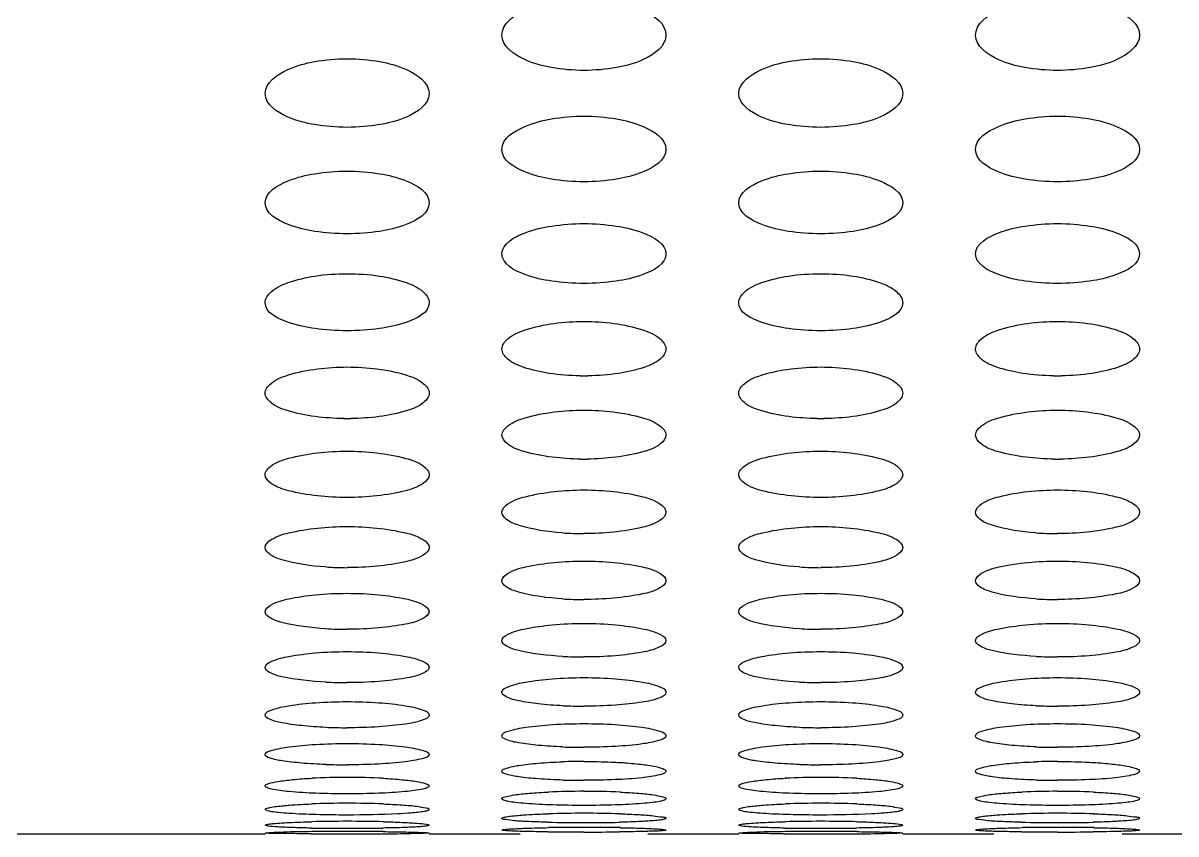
# Model space of a CAD drawing. Header units: millimetres. Extents: x 0 to 1189, y 0 to 841.
# Drawn here: x 526.94 to 548.02, y 247.11 to 261.94 of the extents above; entities that cross this region are included whole.
import ezdxf

# ---------------------------------------------------------------- set-up
doc = ezdxf.new("R2010")
doc.units = ezdxf.units.MM
doc.header["$LTSCALE"] = 65.395
doc.layers.get('0').update_dxf_attribs({"linetype": 'CONTINUOUS'})

msp = doc.modelspace()

# ---------------------------------------------------------------- linework, layer by layer
at = {"color": 7, "linetype": 'Continuous'}
for p, q in [((517.982, 247.109), (531.365, 247.109)), ((534.362, 247.109), (535.693, 247.109)), ((535.693, 247.109), (536.027, 247.112)), ((538.36, 247.112), (538.693, 247.109)), ((538.693, 247.109), (540.025, 247.109)), ((543.022, 247.109), (544.354, 247.109)), ((544.354, 247.109), (544.687, 247.112)), ((547.038, 247.112), (547.353, 247.109)), ((547.354, 247.109), (548.685, 247.109))]:
    msp.add_line(p, q, dxfattribs=at)
for centre, radius, start, end in [((537.193, 260.03), 4.542, 269.0972, 270.9041), ((545.854, 260.03), 4.542, 269.0972, 270.9041), ((532.863, 259.492), 4.786, 269.2266, 270.7746), ((541.524, 259.492), 4.786, 269.2266, 270.7746), ((537.193, 259.019), 5.055, 269.3417, 270.6592), ((545.854, 259.019), 5.055, 269.3417, 270.6592), ((537.19, 258.257), 5.655, 266.0614, 270.0316), ((545.85, 258.257), 5.655, 266.0614, 270.0316), ((532.86, 258), 6.021, 266.3071, 270.0299), ((541.52, 258), 6.021, 266.3071, 270.0299), ((537.19, 257.828), 6.432, 266.5491, 270.0282), ((545.85, 257.828), 6.432, 266.5491, 270.0282), ((532.86, 257.751), 6.898, 266.7877, 270.0265), ((541.52, 257.751), 6.898, 266.7877, 270.0265), ((537.19, 257.779), 7.433, 267.0233, 270.0248), ((545.85, 257.779), 7.433, 267.0233, 270.0248), ((532.86, 257.929), 8.052, 267.2559, 270.0231), ((541.52, 257.929), 8.052, 267.2559, 270.0231), ((537.19, 258.224), 8.778, 267.4861, 270.0214), ((545.85, 258.224), 8.778, 267.4861, 270.0214), ((532.86, 258.693), 9.641, 267.7138, 270.0196), ((541.52, 258.693), 9.641, 267.7138, 270.0196), ((537.19, 259.38), 10.686, 267.9395, 270.0178), ((545.85, 259.38), 10.686, 267.9395, 270.0178), ((532.86, 260.35), 11.976, 268.1632, 270.0161), ((537.19, 236.694), 11.741, 89.9853, 91.9008), ((541.52, 260.35), 11.976, 268.1632, 270.0161), ((545.851, 236.694), 11.741, 89.9853, 91.9008), ((532.847, 235.675), 12.469, 89.9261, 92.904), ((532.88, 235.731), 12.412, 87.0339, 90.0795), ((541.507, 235.675), 12.469, 89.9261, 92.904), ((541.541, 235.731), 12.412, 87.0339, 90.0795), ((537.19, 261.701), 13.611, 268.3853, 270.0143), ((545.85, 261.701), 13.611, 268.3853, 270.0143), ((537.177, 233.497), 14.392, 89.9366, 92.5178), ((537.21, 233.561), 14.327, 87.4282, 90.0682), ((545.838, 233.497), 14.392, 89.9366, 92.5178), ((545.871, 233.561), 14.327, 87.4282, 90.0682), ((532.848, 230.661), 17.009, 89.9473, 92.1322), ((532.88, 230.736), 16.934, 87.8221, 90.0567), ((541.508, 230.661), 17.009, 89.9473, 92.1322), ((541.54, 230.736), 16.934, 87.8221, 90.0567), ((532.849, 220.651), 26.689, 89.9691, 91.3625), ((532.879, 220.762), 26.578, 88.6085, 90.0333), ((537.169, 274.232), 26.916, 268.6437, 270.0508), ((537.178, 226.706), 20.781, 89.9581, 91.7471), ((537.21, 226.796), 20.691, 88.2154, 90.0451), ((537.216, 274.392), 27.076, 269.9527, 271.3264), ((541.509, 220.651), 26.689, 89.9691, 91.3625), ((541.539, 220.762), 26.578, 88.6085, 90.0333), ((545.83, 274.232), 26.916, 268.6437, 270.0508), ((545.838, 226.706), 20.781, 89.9581, 91.7471), ((545.87, 226.796), 20.691, 88.2154, 90.0451), ((545.876, 274.392), 27.076, 269.9527, 271.3264), ((532.549, 211.169), 35.984, 90.533, 91.3562), ((532.838, 285.004), 37.792, 269.0365, 270.0388), ((532.813, 443.122), 196.01, 269.82145, 270.01474), ((532.854, 185.429), 61.726, 89.99134, 90.59403), ((532.887, 285.243), 38.031, 269.9638, 270.942), ((532.873, 185.616), 61.539, 89.39375, 90.00937), ((532.911, 445.404), 198.292, 269.98624, 270.17387), ((533.4, 307.841), 60.728, 270.10634, 270.59399), ((537.164, 310.522), 63.377, 269.42903, 270.0268), ((537.18, 209.958), 37.272, 89.9802, 90.9781), ((537.207, 210.1), 37.13, 89.0012, 90.0214), ((537.221, 310.977), 63.833, 269.97502, 270.55785), ((541.209, 211.169), 35.984, 90.533, 91.3562), ((541.498, 285.004), 37.792, 269.0365, 270.0388), ((541.473, 443.122), 196.01, 269.82145, 270.01474), ((541.514, 185.429), 61.726, 89.99134, 90.59403), ((541.547, 285.243), 38.031, 269.9638, 270.942), ((541.533, 185.616), 61.539, 89.39375, 90.00937), ((541.571, 445.404), 198.292, 269.98624, 270.17387), ((542.06, 307.841), 60.728, 270.10634, 270.59399), ((545.824, 310.522), 63.377, 269.42903, 270.0268), ((545.841, 209.958), 37.272, 89.9802, 90.9781), ((545.867, 210.1), 37.13, 89.0012, 90.0214), ((545.881, 310.977), 63.833, 269.97502, 270.55785)]:
    msp.add_arc(centre, radius, start, end, dxfattribs=at)
for points, knots in [([(535.693, 261.719), (535.693, 261.925), (536.086, 262.206), (536.616, 262.345), (536.994, 262.382), (537.193, 262.382)], [0, 0, 0, 0, 0.357426, 0.652938, 1, 1, 1, 1]), ([(537.193, 262.382), (537.393, 262.382), (537.771, 262.345), (538.301, 262.206), (538.693, 261.925), (538.693, 261.719)], [0, 0, 0, 0, 0.347064, 0.642564, 1, 1, 1, 1]), ([(544.354, 261.719), (544.354, 261.925), (544.746, 262.206), (545.276, 262.345), (545.654, 262.382), (545.854, 262.382)], [0, 0, 0, 0, 0.357426, 0.652938, 1, 1, 1, 1]), ([(545.854, 262.382), (546.053, 262.382), (546.431, 262.345), (546.961, 262.206), (547.353, 261.925), (547.353, 261.719)], [0, 0, 0, 0, 0.347064, 0.642564, 1, 1, 1, 1]), ([(537.193, 261.073), (536.994, 261.073), (536.617, 261.108), (536.088, 261.239), (535.693, 261.515), (535.693, 261.719)], [0, 0, 0, 0, 0.348026, 0.644108, 1, 1, 1, 1]), ([(538.693, 261.719), (538.693, 261.515), (538.299, 261.239), (537.769, 261.108), (537.393, 261.073), (537.193, 261.073)], [0, 0, 0, 0, 0.355882, 0.651976, 1, 1, 1, 1]), ([(545.854, 261.073), (545.654, 261.073), (545.278, 261.108), (544.748, 261.239), (544.354, 261.515), (544.354, 261.719)], [0, 0, 0, 0, 0.348026, 0.644108, 1, 1, 1, 1]), ([(547.353, 261.719), (547.354, 261.515), (546.959, 261.239), (546.43, 261.108), (546.053, 261.073), (545.854, 261.073)], [0, 0, 0, 0, 0.355882, 0.651976, 1, 1, 1, 1]), ([(531.363, 260.651), (531.363, 260.853), (531.763, 261.119), (532.287, 261.251), (532.664, 261.286), (532.863, 261.286)], [0, 0, 0, 0, 0.353656, 0.65084, 1, 1, 1, 1]), ([(532.863, 261.286), (533.062, 261.286), (533.439, 261.251), (533.963, 261.119), (534.363, 260.853), (534.363, 260.651)], [0, 0, 0, 0, 0.349162, 0.646335, 1, 1, 1, 1]), ([(540.024, 260.651), (540.024, 260.853), (540.424, 261.119), (540.948, 261.251), (541.324, 261.286), (541.523, 261.286)], [0, 0, 0, 0, 0.353656, 0.65084, 1, 1, 1, 1]), ([(541.523, 261.286), (541.723, 261.286), (542.099, 261.251), (542.623, 261.119), (543.023, 260.853), (543.023, 260.651)], [0, 0, 0, 0, 0.349162, 0.646335, 1, 1, 1, 1]), ([(532.863, 260.032), (532.664, 260.032), (532.288, 260.066), (531.766, 260.189), (531.363, 260.451), (531.363, 260.651)], [0, 0, 0, 0, 0.350108, 0.647863, 1, 1, 1, 1]), ([(534.363, 260.651), (534.363, 260.451), (533.96, 260.189), (533.438, 260.066), (533.062, 260.032), (532.863, 260.032)], [0, 0, 0, 0, 0.352127, 0.649894, 1, 1, 1, 1]), ([(541.523, 260.032), (541.325, 260.032), (540.949, 260.066), (540.426, 260.189), (540.023, 260.451), (540.024, 260.651)], [0, 0, 0, 0, 0.350108, 0.647863, 1, 1, 1, 1]), ([(543.023, 260.651), (543.023, 260.451), (542.621, 260.189), (542.098, 260.066), (541.722, 260.032), (541.523, 260.032)], [0, 0, 0, 0, 0.352127, 0.649894, 1, 1, 1, 1]), ([(535.693, 259.629), (535.693, 259.826), (536.101, 260.078), (536.619, 260.203), (536.995, 260.237), (537.193, 260.237)], [0, 0, 0, 0, 0.349939, 0.648777, 1, 1, 1, 1]), ([(537.193, 260.237), (537.392, 260.237), (537.768, 260.203), (538.285, 260.078), (538.693, 259.826), (538.693, 259.629)], [0, 0, 0, 0, 0.351225, 0.650051, 1, 1, 1, 1]), ([(544.354, 259.629), (544.354, 259.826), (544.762, 260.078), (545.279, 260.203), (545.655, 260.237), (545.854, 260.237)], [0, 0, 0, 0, 0.349939, 0.648777, 1, 1, 1, 1]), ([(545.854, 260.237), (546.052, 260.237), (546.428, 260.203), (546.945, 260.078), (547.353, 259.826), (547.353, 259.629)], [0, 0, 0, 0, 0.351225, 0.650051, 1, 1, 1, 1]), ([(537.193, 259.036), (536.995, 259.036), (536.62, 259.069), (536.104, 259.185), (535.693, 259.432), (535.693, 259.629)], [0, 0, 0, 0, 0.352153, 0.651561, 1, 1, 1, 1]), ([(538.693, 259.629), (538.693, 259.432), (538.283, 259.185), (537.767, 259.069), (537.391, 259.036), (537.193, 259.036)], [0, 0, 0, 0, 0.348429, 0.647849, 1, 1, 1, 1]), ([(545.854, 259.036), (545.655, 259.036), (545.28, 259.069), (544.764, 259.185), (544.354, 259.432), (544.354, 259.629)], [0, 0, 0, 0, 0.352153, 0.651561, 1, 1, 1, 1]), ([(547.353, 259.629), (547.353, 259.432), (546.943, 259.185), (546.427, 259.069), (546.052, 259.036), (545.854, 259.036)], [0, 0, 0, 0, 0.348429, 0.647849, 1, 1, 1, 1]), ([(531.363, 258.651), (531.363, 258.845), (531.779, 259.082), (532.29, 259.2), (532.665, 259.232), (532.863, 259.232)], [0, 0, 0, 0, 0.346283, 0.646753, 1, 1, 1, 1]), ([(532.863, 259.232), (533.061, 259.232), (533.437, 259.2), (533.947, 259.082), (534.363, 258.845), (534.363, 258.651)], [0, 0, 0, 0, 0.353249, 0.653707, 1, 1, 1, 1]), ([(540.024, 258.651), (540.024, 258.845), (540.439, 259.082), (540.95, 259.2), (541.326, 259.232), (541.523, 259.232)], [0, 0, 0, 0, 0.346283, 0.646753, 1, 1, 1, 1]), ([(541.523, 259.232), (541.721, 259.232), (542.097, 259.2), (542.608, 259.082), (543.023, 258.845), (543.023, 258.651)], [0, 0, 0, 0, 0.353249, 0.653707, 1, 1, 1, 1]), ([(532.863, 258.085), (532.666, 258.085), (532.29, 258.115), (531.782, 258.226), (531.363, 258.458), (531.363, 258.651)], [0, 0, 0, 0, 0.354159, 0.655197, 1, 1, 1, 1]), ([(534.363, 258.651), (534.363, 258.458), (533.945, 258.226), (533.436, 258.115), (533.061, 258.085), (532.863, 258.085)], [0, 0, 0, 0, 0.344793, 0.645843, 1, 1, 1, 1]), ([(541.523, 258.085), (541.326, 258.085), (540.951, 258.115), (540.442, 258.226), (540.024, 258.458), (540.024, 258.651)], [0, 0, 0, 0, 0.354159, 0.655197, 1, 1, 1, 1]), ([(543.023, 258.651), (543.023, 258.458), (542.605, 258.226), (542.096, 258.115), (541.721, 258.085), (541.523, 258.085)], [0, 0, 0, 0, 0.344793, 0.645843, 1, 1, 1, 1]), ([(535.693, 257.716), (535.693, 257.907), (536.117, 258.129), (536.621, 258.241), (536.996, 258.272), (537.193, 258.272)], [0, 0, 0, 0, 0.342692, 0.644768, 1, 1, 1, 1]), ([(537.193, 258.272), (537.391, 258.272), (537.766, 258.241), (538.27, 258.129), (538.693, 257.907), (538.693, 257.716)], [0, 0, 0, 0, 0.355234, 0.657298, 1, 1, 1, 1]), ([(544.354, 257.716), (544.354, 257.907), (544.777, 258.129), (545.281, 258.241), (545.656, 258.272), (545.854, 258.272)], [0, 0, 0, 0, 0.342692, 0.644768, 1, 1, 1, 1]), ([(545.854, 258.272), (546.051, 258.272), (546.426, 258.241), (546.93, 258.129), (547.353, 257.907), (547.353, 257.716)], [0, 0, 0, 0, 0.355234, 0.657298, 1, 1, 1, 1]), ([(537.193, 257.177), (536.996, 257.177), (536.621, 257.206), (536.119, 257.31), (535.693, 257.528), (535.693, 257.716)], [0, 0, 0, 0, 0.356124, 0.658764, 1, 1, 1, 1]), ([(538.693, 257.716), (538.693, 257.528), (538.267, 257.31), (537.765, 257.206), (537.39, 257.177), (537.193, 257.177)], [0, 0, 0, 0, 0.341226, 0.643878, 1, 1, 1, 1]), ([(545.854, 257.177), (545.657, 257.177), (545.282, 257.206), (544.779, 257.31), (544.354, 257.528), (544.354, 257.716)], [0, 0, 0, 0, 0.356124, 0.658764, 1, 1, 1, 1]), ([(547.353, 257.716), (547.353, 257.528), (546.928, 257.31), (546.426, 257.206), (546.051, 257.177), (545.854, 257.177)], [0, 0, 0, 0, 0.341226, 0.643878, 1, 1, 1, 1]), ([(531.363, 256.825), (531.363, 256.9), (531.495, 257.077), (531.828, 257.219), (532.302, 257.332), (532.666, 257.355), (532.863, 257.355)], [0, 0, 0, 0, 0.133706, 0.347864, 0.647525, 1, 1, 1, 1]), ([(532.863, 257.355), (533.06, 257.355), (533.425, 257.332), (533.899, 257.219), (534.231, 257.077), (534.363, 256.9), (534.363, 256.825)], [0, 0, 0, 0, 0.352477, 0.652127, 0.866287, 1, 1, 1, 1]), ([(540.024, 256.825), (540.024, 256.9), (540.156, 257.077), (540.488, 257.219), (540.962, 257.332), (541.327, 257.355), (541.523, 257.355)], [0, 0, 0, 0, 0.133706, 0.347864, 0.647525, 1, 1, 1, 1]), ([(541.523, 257.355), (541.72, 257.355), (542.085, 257.332), (542.559, 257.219), (542.891, 257.077), (543.023, 256.9), (543.023, 256.825)], [0, 0, 0, 0, 0.352477, 0.652127, 0.866287, 1, 1, 1, 1]), ([(532.863, 256.311), (532.667, 256.311), (532.292, 256.338), (531.797, 256.438), (531.363, 256.64), (531.363, 256.825)], [0, 0, 0, 0, 0.358044, 0.662257, 1, 1, 1, 1]), ([(534.363, 256.825), (534.363, 256.64), (533.93, 256.438), (533.435, 256.338), (533.06, 256.311), (532.863, 256.311)], [0, 0, 0, 0, 0.337733, 0.641958, 1, 1, 1, 1]), ([(541.523, 256.311), (541.327, 256.311), (540.952, 256.338), (540.457, 256.438), (540.024, 256.64), (540.024, 256.825)], [0, 0, 0, 0, 0.358044, 0.662257, 1, 1, 1, 1]), ([(543.023, 256.825), (543.023, 256.64), (542.59, 256.438), (542.095, 256.338), (541.72, 256.311), (541.523, 256.311)], [0, 0, 0, 0, 0.337733, 0.641958, 1, 1, 1, 1]), ([(535.693, 255.977), (535.693, 256.049), (535.83, 256.22), (536.34, 256.424), (536.831, 256.481), (537.193, 256.481)], [0, 0, 0, 0, 0.130483, 0.345002, 1, 1, 1, 1]), ([(537.193, 256.481), (537.555, 256.481), (538.046, 256.424), (538.557, 256.22), (538.693, 256.049), (538.693, 255.977)], [0, 0, 0, 0, 0.654989, 0.869511, 1, 1, 1, 1]), ([(544.354, 255.977), (544.354, 256.049), (544.49, 256.22), (545.001, 256.424), (545.492, 256.481), (545.854, 256.481)], [0, 0, 0, 0, 0.130483, 0.345002, 1, 1, 1, 1]), ([(545.854, 256.481), (546.216, 256.481), (546.707, 256.424), (547.217, 256.22), (547.353, 256.049), (547.353, 255.977)], [0, 0, 0, 0, 0.654989, 0.869511, 1, 1, 1, 1]), ([(537.122, 255.488), (536.933, 255.491), (536.586, 255.515), (536.135, 255.618), (535.82, 255.744), (535.693, 255.908), (535.693, 255.977)], [0, 0, 0, 0, 0.357213, 0.657286, 0.869555, 1, 1, 1, 1]), ([(538.693, 255.977), (538.693, 255.908), (538.566, 255.744), (538.252, 255.618), (537.801, 255.515), (537.454, 255.491), (537.265, 255.488)], [0, 0, 0, 0, 0.13044, 0.342703, 0.642785, 1, 1, 1, 1]), ([(545.782, 255.488), (545.593, 255.491), (545.246, 255.515), (544.795, 255.618), (544.481, 255.744), (544.354, 255.908), (544.354, 255.977)], [0, 0, 0, 0, 0.357213, 0.657286, 0.869555, 1, 1, 1, 1]), ([(547.353, 255.977), (547.353, 255.908), (547.226, 255.744), (546.912, 255.618), (546.461, 255.515), (546.114, 255.491), (545.925, 255.488)], [0, 0, 0, 0, 0.13044, 0.342703, 0.642785, 1, 1, 1, 1]), ([(531.363, 255.17), (531.363, 255.24), (531.504, 255.404), (532.012, 255.595), (532.502, 255.649), (532.863, 255.649)], [0, 0, 0, 0, 0.126967, 0.341402, 1, 1, 1, 1]), ([(532.863, 255.649), (533.224, 255.649), (533.714, 255.595), (534.222, 255.404), (534.363, 255.24), (534.363, 255.17)], [0, 0, 0, 0, 0.658589, 0.873026, 1, 1, 1, 1]), ([(540.024, 255.17), (540.024, 255.24), (540.165, 255.404), (540.673, 255.595), (541.162, 255.649), (541.523, 255.649)], [0, 0, 0, 0, 0.126967, 0.341402, 1, 1, 1, 1]), ([(541.523, 255.649), (541.885, 255.649), (542.374, 255.595), (542.882, 255.404), (543.023, 255.24), (543.023, 255.17)], [0, 0, 0, 0, 0.658589, 0.873026, 1, 1, 1, 1]), ([(532.799, 254.706), (532.452, 254.711), (531.984, 254.763), (531.496, 254.945), (531.363, 255.103), (531.363, 255.17)], [0, 0, 0, 0, 0.660313, 0.87299, 1, 1, 1, 1]), ([(534.363, 255.17), (534.363, 255.103), (534.231, 254.945), (533.742, 254.763), (533.275, 254.711), (532.928, 254.706)], [0, 0, 0, 0, 0.127005, 0.339676, 1, 1, 1, 1]), ([(541.459, 254.706), (541.112, 254.711), (540.645, 254.763), (540.156, 254.945), (540.024, 255.103), (540.024, 255.17)], [0, 0, 0, 0, 0.660313, 0.87299, 1, 1, 1, 1]), ([(543.023, 255.17), (543.023, 255.103), (542.891, 254.945), (542.402, 254.763), (541.935, 254.711), (541.588, 254.706)], [0, 0, 0, 0, 0.127005, 0.339676, 1, 1, 1, 1]), ([(535.693, 254.404), (535.693, 254.471), (535.839, 254.628), (536.344, 254.806), (536.833, 254.859), (537.193, 254.859)], [0, 0, 0, 0, 0.123467, 0.337852, 1, 1, 1, 1]), ([(537.193, 254.859), (537.554, 254.859), (538.042, 254.806), (538.547, 254.628), (538.693, 254.471), (538.693, 254.404)], [0, 0, 0, 0, 0.662139, 0.876527, 1, 1, 1, 1]), ([(544.354, 254.404), (544.354, 254.471), (544.499, 254.628), (545.005, 254.806), (545.493, 254.859), (545.854, 254.859)], [0, 0, 0, 0, 0.123467, 0.337852, 1, 1, 1, 1]), ([(545.854, 254.859), (546.214, 254.859), (546.702, 254.806), (547.208, 254.628), (547.353, 254.471), (547.353, 254.404)], [0, 0, 0, 0, 0.662139, 0.876527, 1, 1, 1, 1]), ([(537.135, 253.965), (536.788, 253.969), (536.319, 254.019), (535.831, 254.188), (535.693, 254.34), (535.693, 254.404)], [0, 0, 0, 0, 0.66391, 0.876637, 1, 1, 1, 1]), ([(538.693, 254.404), (538.693, 254.34), (538.556, 254.188), (538.067, 254.019), (537.599, 253.969), (537.251, 253.965)], [0, 0, 0, 0, 0.123358, 0.336079, 1, 1, 1, 1]), ([(545.796, 253.965), (545.448, 253.969), (544.98, 254.019), (544.491, 254.188), (544.354, 254.34), (544.354, 254.404)], [0, 0, 0, 0, 0.66391, 0.876637, 1, 1, 1, 1]), ([(547.353, 254.404), (547.353, 254.34), (547.216, 254.188), (546.728, 254.019), (546.259, 253.969), (545.912, 253.965)], [0, 0, 0, 0, 0.123358, 0.336079, 1, 1, 1, 1]), ([(531.363, 253.679), (531.363, 253.744), (531.514, 253.894), (532.016, 254.059), (532.504, 254.109), (532.863, 254.109)], [0, 0, 0, 0, 0.120063, 0.334554, 1, 1, 1, 1]), ([(532.863, 254.109), (533.223, 254.109), (533.711, 254.059), (534.213, 253.893), (534.363, 253.744), (534.363, 253.679)], [0, 0, 0, 0, 0.666388, 0.880309, 1, 1, 1, 1]), ([(540.023, 253.679), (540.023, 253.744), (540.174, 253.894), (540.676, 254.059), (541.164, 254.109), (541.523, 254.109)], [0, 0, 0, 0, 0.120063, 0.334554, 1, 1, 1, 1]), ([(541.523, 254.109), (541.884, 254.109), (542.372, 254.059), (542.873, 253.893), (543.023, 253.744), (543.023, 253.679)], [0, 0, 0, 0, 0.666388, 0.880309, 1, 1, 1, 1]), ([(532.863, 253.263), (532.503, 253.263), (532.017, 253.311), (531.514, 253.467), (531.363, 253.615), (531.363, 253.679)], [0, 0, 0, 0, 0.667555, 0.881041, 1, 1, 1, 1]), ([(534.363, 253.679), (534.363, 253.615), (534.212, 253.466), (533.709, 253.311), (533.222, 253.263), (532.863, 253.263)], [0, 0, 0, 0, 0.119328, 0.333386, 1, 1, 1, 1]), ([(541.523, 253.263), (541.164, 253.263), (540.677, 253.311), (540.174, 253.467), (540.023, 253.615), (540.023, 253.679)], [0, 0, 0, 0, 0.667555, 0.881041, 1, 1, 1, 1]), ([(543.023, 253.679), (543.023, 253.615), (542.872, 253.466), (542.369, 253.311), (541.883, 253.263), (541.523, 253.263)], [0, 0, 0, 0, 0.119328, 0.333386, 1, 1, 1, 1]), ([(535.693, 252.994), (535.693, 253.056), (535.849, 253.199), (536.347, 253.352), (536.834, 253.4), (537.193, 253.4)], [0, 0, 0, 0, 0.116573, 0.331073, 1, 1, 1, 1]), ([(537.193, 253.4), (537.552, 253.4), (538.04, 253.352), (538.538, 253.199), (538.693, 253.056), (538.693, 252.994)], [0, 0, 0, 0, 0.668915, 0.883419, 1, 1, 1, 1]), ([(544.354, 252.994), (544.354, 253.056), (544.509, 253.199), (545.007, 253.352), (545.495, 253.4), (545.854, 253.4)], [0, 0, 0, 0, 0.116573, 0.331073, 1, 1, 1, 1]), ([(545.854, 253.4), (546.213, 253.4), (546.7, 253.352), (547.198, 253.199), (547.354, 253.056), (547.354, 252.994)], [0, 0, 0, 0, 0.668915, 0.883419, 1, 1, 1, 1]), ([(536.802, 252.615), (536.53, 252.634), (536.169, 252.686), (535.794, 252.828), (535.693, 252.945), (535.693, 252.994)], [0, 0, 0, 0, 0.671383, 0.878704, 1, 1, 1, 1]), ([(538.693, 252.994), (538.693, 252.932), (538.537, 252.791), (538.038, 252.647), (537.552, 252.602), (537.193, 252.602)], [0, 0, 0, 0, 0.11584, 0.329936, 1, 1, 1, 1]), ([(545.462, 252.615), (545.19, 252.634), (544.829, 252.686), (544.454, 252.828), (544.354, 252.945), (544.354, 252.994)], [0, 0, 0, 0, 0.671383, 0.878704, 1, 1, 1, 1]), ([(547.354, 252.994), (547.354, 252.932), (547.197, 252.791), (546.698, 252.647), (546.212, 252.602), (545.854, 252.602)], [0, 0, 0, 0, 0.11584, 0.329936, 1, 1, 1, 1]), ([(531.363, 252.348), (531.363, 252.409), (531.524, 252.544), (532.017, 252.684), (532.505, 252.731), (532.863, 252.731)], [0, 0, 0, 0, 0.113166, 0.327714, 1, 1, 1, 1]), ([(532.863, 252.731), (533.222, 252.731), (533.709, 252.684), (534.202, 252.544), (534.363, 252.409), (534.363, 252.348)], [0, 0, 0, 0, 0.672274, 0.886827, 1, 1, 1, 1]), ([(540.023, 252.348), (540.023, 252.409), (540.184, 252.544), (540.677, 252.684), (541.165, 252.731), (541.523, 252.731)], [0, 0, 0, 0, 0.113166, 0.327714, 1, 1, 1, 1]), ([(541.523, 252.731), (541.882, 252.731), (542.37, 252.684), (542.863, 252.544), (543.023, 252.409), (543.023, 252.348)], [0, 0, 0, 0, 0.672274, 0.886827, 1, 1, 1, 1]), ([(532.472, 251.992), (532.201, 252.01), (531.84, 252.059), (531.467, 252.19), (531.363, 252.301), (531.363, 252.348)], [0, 0, 0, 0, 0.675613, 0.882667, 1, 1, 1, 1]), ([(534.363, 252.348), (534.363, 252.289), (534.202, 252.155), (533.708, 252.024), (533.221, 251.98), (532.863, 251.98)], [0, 0, 0, 0, 0.112437, 0.326609, 1, 1, 1, 1]), ([(541.133, 251.992), (540.861, 252.01), (540.501, 252.059), (540.128, 252.19), (540.023, 252.301), (540.023, 252.348)], [0, 0, 0, 0, 0.675613, 0.882667, 1, 1, 1, 1]), ([(543.023, 252.348), (543.023, 252.289), (542.862, 252.155), (542.368, 252.024), (541.882, 251.98), (541.523, 251.98)], [0, 0, 0, 0, 0.112437, 0.326609, 1, 1, 1, 1]), ([(535.693, 251.742), (535.693, 251.8), (535.859, 251.927), (536.347, 252.057), (536.835, 252.101), (537.193, 252.101)], [0, 0, 0, 0, 0.109808, 0.324433, 1, 1, 1, 1]), ([(537.193, 252.101), (537.551, 252.101), (538.04, 252.057), (538.527, 251.927), (538.693, 251.8), (538.693, 251.742)], [0, 0, 0, 0, 0.675556, 0.890185, 1, 1, 1, 1]), ([(544.354, 251.742), (544.354, 251.8), (544.52, 251.927), (545.007, 252.057), (545.496, 252.101), (545.854, 252.101)], [0, 0, 0, 0, 0.109808, 0.324433, 1, 1, 1, 1]), ([(545.854, 252.101), (546.211, 252.101), (546.7, 252.057), (547.188, 251.927), (547.354, 251.8), (547.354, 251.742)], [0, 0, 0, 0, 0.675556, 0.890185, 1, 1, 1, 1]), ([(536.803, 251.408), (536.532, 251.425), (536.172, 251.472), (535.801, 251.592), (535.693, 251.697), (535.693, 251.742)], [0, 0, 0, 0, 0.679772, 0.886607, 1, 1, 1, 1]), ([(538.693, 251.742), (538.693, 251.684), (538.527, 251.559), (538.038, 251.438), (537.551, 251.397), (537.193, 251.397)], [0, 0, 0, 0, 0.109087, 0.323363, 1, 1, 1, 1]), ([(545.463, 251.408), (545.192, 251.425), (544.832, 251.472), (544.462, 251.592), (544.354, 251.697), (544.354, 251.742)], [0, 0, 0, 0, 0.679772, 0.886607, 1, 1, 1, 1]), ([(547.354, 251.742), (547.354, 251.684), (547.187, 251.559), (546.699, 251.438), (546.211, 251.397), (545.854, 251.397)], [0, 0, 0, 0, 0.109087, 0.323363, 1, 1, 1, 1]), ([(531.363, 251.174), (531.363, 251.23), (531.535, 251.349), (531.838, 251.424), (532.314, 251.497), (532.67, 251.51), (532.863, 251.51)], [0, 0, 0, 0, 0.10641, 0.320933, 0.632576, 1, 1, 1, 1]), ([(532.863, 251.51), (533.057, 251.51), (533.412, 251.497), (533.888, 251.424), (534.192, 251.349), (534.363, 251.23), (534.363, 251.174)], [0, 0, 0, 0, 0.367415, 0.679057, 0.893584, 1, 1, 1, 1]), ([(540.023, 251.174), (540.023, 251.23), (540.195, 251.349), (540.498, 251.424), (540.974, 251.497), (541.33, 251.51), (541.523, 251.51)], [0, 0, 0, 0, 0.10641, 0.320933, 0.632576, 1, 1, 1, 1]), ([(541.523, 251.51), (541.717, 251.51), (542.073, 251.497), (542.549, 251.424), (542.852, 251.349), (543.023, 251.23), (543.023, 251.174)], [0, 0, 0, 0, 0.367415, 0.679057, 0.893584, 1, 1, 1, 1]), ([(532.473, 250.863), (532.203, 250.878), (531.842, 250.923), (531.475, 251.032), (531.363, 251.131), (531.363, 251.174)], [0, 0, 0, 0, 0.683849, 0.890513, 1, 1, 1, 1]), ([(534.363, 251.174), (534.363, 251.119), (534.191, 251.002), (533.888, 250.933), (533.412, 250.864), (533.057, 250.852), (532.863, 250.852)], [0, 0, 0, 0, 0.105711, 0.319937, 0.631977, 1, 1, 1, 1]), ([(541.134, 250.863), (540.863, 250.878), (540.502, 250.923), (540.136, 251.032), (540.023, 251.131), (540.023, 251.174)], [0, 0, 0, 0, 0.683849, 0.890513, 1, 1, 1, 1]), ([(543.023, 251.174), (543.023, 251.119), (542.851, 251.002), (542.548, 250.933), (542.072, 250.864), (541.717, 250.852), (541.523, 250.852)], [0, 0, 0, 0, 0.105711, 0.319937, 0.631977, 1, 1, 1, 1]), ([(535.693, 250.645), (535.693, 250.699), (535.87, 250.808), (536.168, 250.877), (536.646, 250.946), (537, 250.958), (537.193, 250.958)], [0, 0, 0, 0, 0.103202, 0.317876, 0.630907, 1, 1, 1, 1]), ([(537.193, 250.958), (537.387, 250.958), (537.741, 250.946), (538.218, 250.877), (538.516, 250.808), (538.693, 250.699), (538.693, 250.645)], [0, 0, 0, 0, 0.369085, 0.682114, 0.896792, 1, 1, 1, 1]), ([(544.354, 250.645), (544.354, 250.699), (544.531, 250.808), (544.828, 250.877), (545.306, 250.946), (545.66, 250.958), (545.854, 250.958)], [0, 0, 0, 0, 0.103202, 0.317876, 0.630907, 1, 1, 1, 1]), ([(545.854, 250.958), (546.047, 250.958), (546.401, 250.946), (546.879, 250.877), (547.176, 250.808), (547.354, 250.699), (547.354, 250.645)], [0, 0, 0, 0, 0.369085, 0.682114, 0.896792, 1, 1, 1, 1]), ([(536.804, 250.356), (536.534, 250.37), (536.172, 250.412), (535.81, 250.511), (535.693, 250.603), (535.693, 250.645)], [0, 0, 0, 0, 0.68783, 0.894368, 1, 1, 1, 1]), ([(538.693, 250.645), (538.693, 250.591), (538.515, 250.484), (538.218, 250.42), (537.74, 250.356), (537.386, 250.346), (537.193, 250.346)], [0, 0, 0, 0, 0.102516, 0.316918, 0.630333, 1, 1, 1, 1]), ([(545.464, 250.356), (545.194, 250.37), (544.832, 250.412), (544.47, 250.511), (544.354, 250.603), (544.354, 250.645)], [0, 0, 0, 0, 0.68783, 0.894368, 1, 1, 1, 1]), ([(547.354, 250.645), (547.354, 250.591), (547.176, 250.484), (546.878, 250.42), (546.401, 250.356), (546.047, 250.346), (545.854, 250.346)], [0, 0, 0, 0, 0.102516, 0.316918, 0.630333, 1, 1, 1, 1]), ([(531.363, 250.154), (531.363, 250.206), (531.546, 250.305), (531.838, 250.369), (532.317, 250.433), (532.67, 250.444), (532.863, 250.444)], [0, 0, 0, 0, 0.10008, 0.314923, 0.629295, 1, 1, 1, 1]), ([(532.863, 250.444), (533.056, 250.444), (533.409, 250.433), (533.888, 250.369), (534.181, 250.305), (534.363, 250.206), (534.363, 250.154)], [0, 0, 0, 0, 0.370697, 0.685068, 0.899914, 1, 1, 1, 1]), ([(540.023, 250.154), (540.023, 250.206), (540.206, 250.305), (540.498, 250.369), (540.977, 250.433), (541.33, 250.444), (541.523, 250.444)], [0, 0, 0, 0, 0.10008, 0.314923, 0.629295, 1, 1, 1, 1]), ([(541.523, 250.444), (541.716, 250.444), (542.07, 250.433), (542.549, 250.369), (542.841, 250.305), (543.023, 250.206), (543.023, 250.154)], [0, 0, 0, 0, 0.370697, 0.685068, 0.899914, 1, 1, 1, 1]), ([(532.474, 249.886), (532.205, 249.899), (531.842, 249.938), (531.484, 250.029), (531.363, 250.114), (531.363, 250.154)], [0, 0, 0, 0, 0.6917, 0.898155, 1, 1, 1, 1]), ([(534.363, 250.154), (534.363, 250.102), (534.18, 250.004), (533.888, 249.946), (533.409, 249.887), (533.056, 249.877), (532.863, 249.877)], [0, 0, 0, 0, 0.09941, 0.314006, 0.628748, 1, 1, 1, 1]), ([(541.135, 249.886), (540.865, 249.899), (540.502, 249.938), (540.144, 250.029), (540.023, 250.114), (540.023, 250.154)], [0, 0, 0, 0, 0.6917, 0.898155, 1, 1, 1, 1]), ([(543.023, 250.154), (543.023, 250.102), (542.84, 250.004), (542.548, 249.946), (542.069, 249.887), (541.716, 249.877), (541.523, 249.877)], [0, 0, 0, 0, 0.09941, 0.314006, 0.628748, 1, 1, 1, 1]), ([(535.693, 249.7), (535.693, 249.75), (535.882, 249.84), (536.168, 249.899), (536.648, 249.957), (537.001, 249.968), (537.193, 249.968)], [0, 0, 0, 0, 0.09706, 0.312086, 0.627748, 1, 1, 1, 1]), ([(537.193, 249.968), (537.386, 249.968), (537.738, 249.957), (538.219, 249.899), (538.505, 249.84), (538.693, 249.75), (538.693, 249.7)], [0, 0, 0, 0, 0.372245, 0.687905, 0.902935, 1, 1, 1, 1]), ([(544.354, 249.7), (544.354, 249.75), (544.542, 249.84), (544.828, 249.899), (545.309, 249.957), (545.661, 249.968), (545.854, 249.968)], [0, 0, 0, 0, 0.09706, 0.312086, 0.627748, 1, 1, 1, 1]), ([(545.854, 249.968), (546.046, 249.968), (546.398, 249.957), (546.879, 249.899), (547.165, 249.84), (547.354, 249.75), (547.354, 249.7)], [0, 0, 0, 0, 0.372245, 0.687905, 0.902935, 1, 1, 1, 1]), ([(536.805, 249.454), (536.656, 249.461), (536.388, 249.478), (536.034, 249.534), (535.818, 249.584), (535.693, 249.662), (535.693, 249.7)], [0, 0, 0, 0, 0.385559, 0.695614, 0.90191, 1, 1, 1, 1]), ([(538.693, 249.7), (538.693, 249.65), (538.504, 249.562), (538.218, 249.508), (537.738, 249.455), (537.386, 249.446), (537.193, 249.446)], [0, 0, 0, 0, 0.09641, 0.311214, 0.627229, 1, 1, 1, 1]), ([(545.465, 249.454), (545.316, 249.461), (545.049, 249.478), (544.694, 249.534), (544.479, 249.584), (544.354, 249.662), (544.354, 249.7)], [0, 0, 0, 0, 0.385559, 0.695614, 0.90191, 1, 1, 1, 1]), ([(547.354, 249.7), (547.354, 249.65), (547.164, 249.562), (546.879, 249.508), (546.398, 249.455), (546.046, 249.446), (545.854, 249.446)], [0, 0, 0, 0, 0.09641, 0.311214, 0.627229, 1, 1, 1, 1]), ([(531.363, 249.283), (531.363, 249.332), (531.557, 249.411), (531.837, 249.467), (532.32, 249.519), (532.671, 249.529), (532.863, 249.529)], [0, 0, 0, 0, 0.094158, 0.309378, 0.626271, 1, 1, 1, 1]), ([(532.863, 249.529), (533.056, 249.529), (533.407, 249.519), (533.889, 249.467), (534.169, 249.411), (534.363, 249.332), (534.363, 249.283)], [0, 0, 0, 0, 0.373721, 0.690613, 0.905837, 1, 1, 1, 1]), ([(540.023, 249.283), (540.023, 249.332), (540.217, 249.411), (540.497, 249.467), (540.98, 249.519), (541.331, 249.529), (541.523, 249.529)], [0, 0, 0, 0, 0.094158, 0.309378, 0.626271, 1, 1, 1, 1]), ([(541.523, 249.529), (541.716, 249.529), (542.067, 249.519), (542.55, 249.467), (542.829, 249.411), (543.023, 249.332), (543.023, 249.283)], [0, 0, 0, 0, 0.373721, 0.690613, 0.905837, 1, 1, 1, 1]), ([(532.475, 249.059), (532.326, 249.065), (532.06, 249.081), (531.703, 249.132), (531.493, 249.177), (531.363, 249.247), (531.363, 249.283)], [0, 0, 0, 0, 0.387631, 0.699177, 0.905489, 1, 1, 1, 1]), ([(534.363, 249.283), (534.363, 249.235), (534.168, 249.159), (533.889, 249.108), (533.406, 249.06), (533.056, 249.051), (532.863, 249.051)], [0, 0, 0, 0, 0.093533, 0.308555, 0.625784, 1, 1, 1, 1]), ([(541.136, 249.059), (540.986, 249.065), (540.72, 249.081), (540.363, 249.132), (540.153, 249.177), (540.023, 249.247), (540.023, 249.283)], [0, 0, 0, 0, 0.387631, 0.699177, 0.905489, 1, 1, 1, 1]), ([(543.023, 249.283), (543.023, 249.235), (542.829, 249.159), (542.549, 249.108), (542.066, 249.06), (541.716, 249.051), (541.523, 249.051)], [0, 0, 0, 0, 0.093533, 0.308555, 0.625784, 1, 1, 1, 1]), ([(535.693, 248.904), (535.693, 248.951), (535.893, 249.019), (536.166, 249.072), (536.651, 249.118), (537.001, 249.127), (537.193, 249.127)], [0, 0, 0, 0, 0.091394, 0.306815, 0.624875, 1, 1, 1, 1]), ([(537.193, 249.127), (537.386, 249.127), (537.735, 249.118), (538.22, 249.072), (538.494, 249.019), (538.693, 248.951), (538.693, 248.904)], [0, 0, 0, 0, 0.375118, 0.693176, 0.908601, 1, 1, 1, 1]), ([(544.354, 248.904), (544.354, 248.951), (544.553, 249.019), (544.827, 249.072), (545.312, 249.118), (545.661, 249.127), (545.854, 249.127)], [0, 0, 0, 0, 0.091394, 0.306815, 0.624875, 1, 1, 1, 1]), ([(545.854, 249.127), (546.046, 249.127), (546.396, 249.118), (546.881, 249.072), (547.154, 249.019), (547.354, 248.951), (547.354, 248.904)], [0, 0, 0, 0, 0.375118, 0.693176, 0.908601, 1, 1, 1, 1]), ([(536.806, 248.701), (536.657, 248.707), (536.391, 248.721), (536.033, 248.766), (535.828, 248.808), (535.693, 248.869), (535.693, 248.904)], [0, 0, 0, 0, 0.389601, 0.702574, 0.908932, 1, 1, 1, 1]), ([(538.693, 248.904), (538.693, 248.858), (538.493, 248.793), (538.22, 248.744), (537.735, 248.702), (537.386, 248.694), (537.193, 248.694)], [0, 0, 0, 0, 0.0908, 0.306046, 0.62442, 1, 1, 1, 1]), ([(545.466, 248.701), (545.317, 248.707), (545.051, 248.721), (544.693, 248.766), (544.488, 248.808), (544.354, 248.869), (544.354, 248.904)], [0, 0, 0, 0, 0.389601, 0.702574, 0.908932, 1, 1, 1, 1]), ([(547.354, 248.904), (547.354, 248.858), (547.153, 248.793), (546.88, 248.744), (546.395, 248.702), (546.046, 248.694), (545.854, 248.694)], [0, 0, 0, 0, 0.0908, 0.306046, 0.62442, 1, 1, 1, 1]), ([(531.363, 248.562), (531.363, 248.607), (531.568, 248.663), (531.835, 248.714), (532.322, 248.754), (532.671, 248.763), (532.863, 248.763)], [0, 0, 0, 0, 0.088788, 0.304413, 0.623566, 1, 1, 1, 1]), ([(532.863, 248.763), (533.055, 248.763), (533.404, 248.754), (533.891, 248.714), (534.158, 248.663), (534.363, 248.607), (534.363, 248.562)], [0, 0, 0, 0, 0.376427, 0.695579, 0.911207, 1, 1, 1, 1]), ([(540.023, 248.562), (540.023, 248.607), (540.229, 248.663), (540.495, 248.714), (540.983, 248.754), (541.331, 248.763), (541.523, 248.763)], [0, 0, 0, 0, 0.088788, 0.304413, 0.623566, 1, 1, 1, 1]), ([(541.523, 248.763), (541.716, 248.763), (542.064, 248.754), (542.551, 248.714), (542.818, 248.663), (543.023, 248.607), (543.023, 248.562)], [0, 0, 0, 0, 0.376427, 0.695579, 0.911207, 1, 1, 1, 1]), ([(532.476, 248.38), (532.327, 248.385), (532.062, 248.398), (531.702, 248.438), (531.502, 248.476), (531.363, 248.528), (531.363, 248.562)], [0, 0, 0, 0, 0.391455, 0.705778, 0.912211, 1, 1, 1, 1]), ([(534.363, 248.562), (534.363, 248.517), (534.157, 248.464), (533.891, 248.417), (533.403, 248.382), (533.055, 248.374), (532.863, 248.374)], [0, 0, 0, 0, 0.08823, 0.303701, 0.623147, 1, 1, 1, 1]), ([(535.693, 248.256), (535.693, 248.288), (535.835, 248.332), (536.029, 248.372), (536.39, 248.41), (536.652, 248.424), (536.801, 248.429)], [0, 0, 0, 0, 0.085257, 0.291892, 0.607152, 1, 1, 1, 1]), ([(537.193, 248.435), (537.36, 248.435), (537.58, 248.431), (537.8, 248.419), (537.852, 248.416)], [0, 0, 0, 0, 0.760707, 1, 1, 1, 1]), ([(537.852, 248.416), (537.968, 248.409), (538.17, 248.394), (538.443, 248.356), (538.593, 248.323), (538.693, 248.281), (538.693, 248.256)], [0, 0, 0, 0, 0.400602, 0.712109, 0.913634, 1, 1, 1, 1]), ([(541.136, 248.38), (540.987, 248.385), (540.723, 248.398), (540.362, 248.438), (540.162, 248.476), (540.023, 248.528), (540.023, 248.562)], [0, 0, 0, 0, 0.391455, 0.705778, 0.912211, 1, 1, 1, 1]), ([(543.023, 248.562), (543.023, 248.517), (542.817, 248.464), (542.551, 248.417), (542.064, 248.382), (541.716, 248.374), (541.523, 248.374)], [0, 0, 0, 0, 0.08823, 0.303701, 0.623147, 1, 1, 1, 1]), ([(544.354, 248.256), (544.354, 248.288), (544.496, 248.332), (544.69, 248.372), (545.05, 248.41), (545.313, 248.424), (545.461, 248.429)], [0, 0, 0, 0, 0.085257, 0.291892, 0.607152, 1, 1, 1, 1]), ([(545.854, 248.435), (546.021, 248.435), (546.241, 248.431), (546.46, 248.419), (546.513, 248.416)], [0, 0, 0, 0, 0.760707, 1, 1, 1, 1]), ([(546.513, 248.416), (546.628, 248.409), (546.831, 248.394), (547.103, 248.356), (547.253, 248.323), (547.353, 248.281), (547.353, 248.256)], [0, 0, 0, 0, 0.400602, 0.712109, 0.913634, 1, 1, 1, 1]), ([(536.806, 248.095), (536.657, 248.1), (536.394, 248.111), (536.031, 248.145), (535.837, 248.181), (535.693, 248.224), (535.693, 248.256)], [0, 0, 0, 0, 0.39318, 0.708764, 0.915292, 1, 1, 1, 1]), ([(538.693, 248.256), (538.693, 248.241), (538.649, 248.209), (538.508, 248.17), (538.2, 248.126), (537.741, 248.097), (537.385, 248.09), (537.193, 248.09)], [0, 0, 0, 0, 0.028721, 0.088113, 0.303128, 0.62298, 1, 1, 1, 1]), ([(545.467, 248.095), (545.318, 248.1), (545.054, 248.111), (544.692, 248.145), (544.497, 248.181), (544.354, 248.224), (544.354, 248.256)], [0, 0, 0, 0, 0.39318, 0.708764, 0.915292, 1, 1, 1, 1]), ([(547.353, 248.256), (547.353, 248.241), (547.309, 248.209), (547.168, 248.17), (546.861, 248.126), (546.401, 248.097), (546.045, 248.09), (545.854, 248.09)], [0, 0, 0, 0, 0.028721, 0.088113, 0.303128, 0.62298, 1, 1, 1, 1]), ([(531.363, 247.986), (531.363, 248.011), (531.469, 248.045), (531.617, 248.076), (531.894, 248.108), (532.098, 248.122), (532.215, 248.128)], [0, 0, 0, 0, 0.082715, 0.284579, 0.597576, 1, 1, 1, 1]), ([(532.863, 247.842), (532.671, 247.842), (532.316, 247.849), (531.858, 247.873), (531.548, 247.912), (531.41, 247.945), (531.363, 247.973), (531.363, 247.986)], [0, 0, 0, 0, 0.378151, 0.699148, 0.914415, 0.973215, 1, 1, 1, 1]), ([(534.363, 247.986), (534.363, 247.973), (534.316, 247.945), (534.179, 247.912), (533.868, 247.873), (533.411, 247.849), (533.055, 247.842), (532.863, 247.842)], [0, 0, 0, 0, 0.026806, 0.085624, 0.300926, 0.621788, 1, 1, 1, 1]), ([(533.523, 248.127), (533.638, 248.121), (533.84, 248.107), (534.114, 248.075), (534.259, 248.044), (534.363, 248.01), (534.363, 247.986)], [0, 0, 0, 0, 0.402856, 0.715789, 0.917248, 1, 1, 1, 1]), ([(540.024, 247.986), (540.024, 248.011), (540.13, 248.045), (540.277, 248.076), (540.555, 248.108), (540.759, 248.122), (540.876, 248.128)], [0, 0, 0, 0, 0.082715, 0.284579, 0.597576, 1, 1, 1, 1]), ([(541.523, 247.842), (541.332, 247.842), (540.976, 247.849), (540.518, 247.873), (540.208, 247.912), (540.07, 247.945), (540.024, 247.973), (540.024, 247.986)], [0, 0, 0, 0, 0.378151, 0.699148, 0.914415, 0.973215, 1, 1, 1, 1]), ([(543.023, 247.986), (543.023, 247.973), (542.977, 247.945), (542.839, 247.912), (542.529, 247.873), (542.071, 247.849), (541.715, 247.842), (541.523, 247.842)], [0, 0, 0, 0, 0.026806, 0.085624, 0.300926, 0.621788, 1, 1, 1, 1]), ([(542.183, 248.127), (542.298, 248.121), (542.5, 248.107), (542.774, 248.075), (542.919, 248.044), (543.023, 248.01), (543.023, 247.986)], [0, 0, 0, 0, 0.402856, 0.715789, 0.917248, 1, 1, 1, 1]), ([(535.693, 247.753), (535.693, 247.776), (535.803, 247.801), (535.946, 247.831), (536.225, 247.857), (536.428, 247.87), (536.545, 247.875)], [0, 0, 0, 0, 0.079416, 0.281257, 0.595552, 1, 1, 1, 1]), ([(537.193, 247.631), (537.002, 247.631), (536.648, 247.636), (536.23, 247.656), (535.962, 247.68), (535.82, 247.701), (535.743, 247.718), (535.693, 247.741), (535.693, 247.753)], [0, 0, 0, 0, 0.37921, 0.701104, 0.824523, 0.916712, 0.975011, 1, 1, 1, 1]), ([(538.693, 247.753), (538.693, 247.741), (538.644, 247.718), (538.566, 247.701), (538.424, 247.68), (538.156, 247.656), (537.739, 247.636), (537.385, 247.631), (537.193, 247.631)], [0, 0, 0, 0, 0.025011, 0.083326, 0.175601, 0.29897, 0.620729, 1, 1, 1, 1]), ([(537.853, 247.874), (537.969, 247.869), (538.169, 247.857), (538.445, 247.831), (538.585, 247.801), (538.693, 247.776), (538.693, 247.753)], [0, 0, 0, 0, 0.404911, 0.719153, 0.920582, 1, 1, 1, 1]), ([(544.354, 247.753), (544.354, 247.776), (544.463, 247.801), (544.606, 247.831), (544.885, 247.857), (545.089, 247.87), (545.205, 247.875)], [0, 0, 0, 0, 0.079416, 0.281257, 0.595552, 1, 1, 1, 1]), ([(545.854, 247.631), (545.662, 247.631), (545.308, 247.636), (544.89, 247.656), (544.622, 247.68), (544.481, 247.701), (544.403, 247.718), (544.354, 247.741), (544.354, 247.753)], [0, 0, 0, 0, 0.37921, 0.701104, 0.824523, 0.916712, 0.975011, 1, 1, 1, 1]), ([(547.353, 247.753), (547.353, 247.741), (547.304, 247.718), (547.226, 247.701), (547.085, 247.68), (546.817, 247.656), (546.399, 247.636), (546.045, 247.631), (545.854, 247.631)], [0, 0, 0, 0, 0.025011, 0.083326, 0.175601, 0.29897, 0.620729, 1, 1, 1, 1]), ([(546.514, 247.874), (546.629, 247.869), (546.829, 247.857), (547.105, 247.831), (547.246, 247.801), (547.353, 247.776), (547.353, 247.753)], [0, 0, 0, 0, 0.404911, 0.719153, 0.920582, 1, 1, 1, 1]), ([(531.363, 247.556), (531.363, 247.566), (531.401, 247.582), (531.502, 247.606), (531.615, 247.619), (531.698, 247.626)], [0, 0, 0, 0, 0.08193, 0.275535, 1, 1, 1, 1]), ([(532.863, 247.455), (532.672, 247.455), (532.318, 247.459), (531.9, 247.476), (531.633, 247.496), (531.49, 247.513), (531.416, 247.528), (531.363, 247.545), (531.363, 247.556)], [0, 0, 0, 0, 0.380187, 0.702911, 0.826569, 0.918766, 0.976648, 1, 1, 1, 1]), ([(531.698, 247.626), (531.735, 247.63), (531.907, 247.644), (532.079, 247.653), (532.215, 247.658)], [0, 0, 0, 0, 0.215673, 1, 1, 1, 1]), ([(533.524, 247.658), (533.639, 247.653), (533.838, 247.642), (534.116, 247.623), (534.252, 247.593), (534.363, 247.578), (534.363, 247.556)], [0, 0, 0, 0, 0.406735, 0.722147, 0.923574, 1, 1, 1, 1]), ([(534.363, 247.556), (534.363, 247.547), (534.325, 247.531), (534.224, 247.509), (534.112, 247.498), (534.029, 247.491)], [0, 0, 0, 0, 0.081462, 0.274769, 1, 1, 1, 1]), ([(540.024, 247.556), (540.024, 247.566), (540.061, 247.582), (540.162, 247.606), (540.275, 247.619), (540.358, 247.626)], [0, 0, 0, 0, 0.08193, 0.275535, 1, 1, 1, 1]), ([(541.523, 247.455), (541.332, 247.455), (540.979, 247.459), (540.56, 247.476), (540.293, 247.496), (540.15, 247.513), (540.076, 247.528), (540.024, 247.545), (540.024, 247.556)], [0, 0, 0, 0, 0.380187, 0.702911, 0.826569, 0.918766, 0.976648, 1, 1, 1, 1]), ([(540.358, 247.626), (540.395, 247.63), (540.567, 247.644), (540.74, 247.653), (540.875, 247.658)], [0, 0, 0, 0, 0.215673, 1, 1, 1, 1]), ([(542.184, 247.658), (542.299, 247.653), (542.499, 247.642), (542.776, 247.623), (542.912, 247.593), (543.023, 247.578), (543.023, 247.556)], [0, 0, 0, 0, 0.406735, 0.722147, 0.923574, 1, 1, 1, 1]), ([(543.023, 247.556), (543.023, 247.547), (542.985, 247.531), (542.885, 247.509), (542.772, 247.498), (542.689, 247.491)], [0, 0, 0, 0, 0.081462, 0.274769, 1, 1, 1, 1]), ([(531.363, 247.27), (531.363, 247.278), (531.406, 247.284), (531.458, 247.296), (531.569, 247.304), (531.65, 247.31), (531.697, 247.313)], [0, 0, 0, 0, 0.071588, 0.264613, 0.577175, 1, 1, 1, 1]), ([(531.697, 247.313), (531.734, 247.315), (531.907, 247.324), (532.079, 247.33), (532.214, 247.333)], [0, 0, 0, 0, 0.215484, 1, 1, 1, 1]), ([(534.029, 247.491), (533.95, 247.485), (533.562, 247.461), (533.173, 247.455), (532.863, 247.455)], [0, 0, 0, 0, 0.203397, 1, 1, 1, 1]), ([(533.524, 247.333), (533.639, 247.33), (533.845, 247.324), (534.1, 247.309), (534.271, 247.296), (534.336, 247.282), (534.363, 247.276), (534.363, 247.27)], [0, 0, 0, 0, 0.409195, 0.726145, 0.927428, 0.979839, 1, 1, 1, 1]), ([(535.693, 247.395), (535.693, 247.404), (535.734, 247.415), (535.789, 247.428), (535.899, 247.441), (535.98, 247.448), (536.028, 247.452)], [0, 0, 0, 0, 0.07637, 0.2696, 0.580374, 1, 1, 1, 1]), ([(536.532, 247.323), (536.417, 247.326), (536.219, 247.335), (535.939, 247.343), (535.809, 247.371), (535.693, 247.375), (535.693, 247.395)], [0, 0, 0, 0, 0.408667, 0.725224, 0.926515, 1, 1, 1, 1]), ([(536.028, 247.452), (536.065, 247.455), (536.237, 247.466), (536.409, 247.474), (536.545, 247.478)], [0, 0, 0, 0, 0.215568, 1, 1, 1, 1]), ([(538.359, 247.344), (538.322, 247.341), (538.15, 247.332), (537.978, 247.326), (537.842, 247.323)], [0, 0, 0, 0, 0.2155, 1, 1, 1, 1]), ([(537.854, 247.478), (537.969, 247.474), (538.168, 247.463), (538.447, 247.451), (538.578, 247.421), (538.693, 247.416), (538.693, 247.395)], [0, 0, 0, 0, 0.408297, 0.724716, 0.926158, 1, 1, 1, 1]), ([(538.693, 247.395), (538.693, 247.387), (538.653, 247.376), (538.598, 247.365), (538.488, 247.353), (538.407, 247.347), (538.359, 247.344)], [0, 0, 0, 0, 0.075936, 0.268929, 0.579841, 1, 1, 1, 1]), ([(540.024, 247.27), (540.024, 247.278), (540.066, 247.284), (540.118, 247.296), (540.229, 247.304), (540.31, 247.31), (540.358, 247.313)], [0, 0, 0, 0, 0.071588, 0.264613, 0.577175, 1, 1, 1, 1]), ([(540.358, 247.313), (540.395, 247.315), (540.567, 247.324), (540.739, 247.33), (540.874, 247.333)], [0, 0, 0, 0, 0.215484, 1, 1, 1, 1]), ([(542.689, 247.491), (542.61, 247.485), (542.222, 247.461), (541.833, 247.455), (541.523, 247.455)], [0, 0, 0, 0, 0.203397, 1, 1, 1, 1]), ([(542.184, 247.333), (542.299, 247.33), (542.506, 247.324), (542.76, 247.309), (542.931, 247.296), (542.996, 247.282), (543.023, 247.276), (543.023, 247.27)], [0, 0, 0, 0, 0.409195, 0.726145, 0.927428, 0.979839, 1, 1, 1, 1]), ([(544.354, 247.395), (544.354, 247.404), (544.394, 247.415), (544.449, 247.428), (544.559, 247.441), (544.64, 247.448), (544.688, 247.452)], [0, 0, 0, 0, 0.07637, 0.2696, 0.580374, 1, 1, 1, 1]), ([(545.193, 247.323), (545.078, 247.326), (544.879, 247.335), (544.599, 247.343), (544.469, 247.371), (544.354, 247.375), (544.354, 247.395)], [0, 0, 0, 0, 0.408667, 0.725224, 0.926515, 1, 1, 1, 1]), ([(544.688, 247.452), (544.725, 247.455), (544.897, 247.466), (545.07, 247.474), (545.205, 247.478)], [0, 0, 0, 0, 0.215568, 1, 1, 1, 1]), ([(547.02, 247.344), (546.982, 247.341), (546.81, 247.332), (546.638, 247.326), (546.503, 247.323)], [0, 0, 0, 0, 0.2155, 1, 1, 1, 1]), ([(546.514, 247.478), (546.629, 247.474), (546.828, 247.463), (547.108, 247.451), (547.239, 247.421), (547.353, 247.416), (547.353, 247.395)], [0, 0, 0, 0, 0.408297, 0.724716, 0.926158, 1, 1, 1, 1]), ([(547.353, 247.395), (547.353, 247.387), (547.313, 247.376), (547.258, 247.365), (547.148, 247.353), (547.067, 247.347), (547.02, 247.344)], [0, 0, 0, 0, 0.075936, 0.268929, 0.579841, 1, 1, 1, 1]), ([(532.202, 247.217), (532.087, 247.219), (531.881, 247.224), (531.627, 247.235), (531.456, 247.246), (531.391, 247.258), (531.363, 247.264), (531.363, 247.27)], [0, 0, 0, 0, 0.409472, 0.726526, 0.927693, 0.979975, 1, 1, 1, 1]), ([(531.363, 247.127), (531.363, 247.134), (531.409, 247.126), (531.457, 247.14), (531.57, 247.138), (531.649, 247.142), (531.697, 247.143)], [0, 0, 0, 0, 0.065423, 0.258276, 0.573126, 1, 1, 1, 1]), ([(532.202, 247.113), (532.087, 247.113), (531.884, 247.115), (531.645, 247.115), (531.503, 247.12), (531.426, 247.119), (531.394, 247.127), (531.363, 247.122), (531.363, 247.127)], [0, 0, 0, 0, 0.411154, 0.72938, 0.845787, 0.930816, 0.982494, 1, 1, 1, 1]), ([(534.029, 247.232), (533.992, 247.23), (533.82, 247.223), (533.648, 247.22), (533.512, 247.217)], [0, 0, 0, 0, 0.215434, 1, 1, 1, 1]), ([(533.524, 247.152), (533.639, 247.15), (533.843, 247.147), (534.082, 247.143), (534.223, 247.136), (534.3, 247.137), (534.333, 247.127), (534.363, 247.132), (534.363, 247.127)], [0, 0, 0, 0, 0.411057, 0.729245, 0.845661, 0.930718, 0.98244, 1, 1, 1, 1]), ([(534.363, 247.27), (534.363, 247.262), (534.321, 247.257), (534.268, 247.246), (534.157, 247.239), (534.077, 247.234), (534.029, 247.232)], [0, 0, 0, 0, 0.071219, 0.264067, 0.576748, 1, 1, 1, 1]), ([(534.363, 247.127), (534.363, 247.12), (534.318, 247.129), (534.27, 247.116), (534.157, 247.12), (534.077, 247.117), (534.029, 247.116)], [0, 0, 0, 0, 0.065279, 0.258074, 0.572971, 1, 1, 1, 1]), ([(535.693, 247.181), (535.693, 247.188), (535.738, 247.187), (535.787, 247.2), (535.9, 247.203), (535.98, 247.208), (536.027, 247.21)], [0, 0, 0, 0, 0.067846, 0.260757, 0.57471, 1, 1, 1, 1]), ([(536.532, 247.147), (536.417, 247.149), (536.214, 247.152), (535.975, 247.157), (535.833, 247.164), (535.757, 247.167), (535.723, 247.175), (535.693, 247.176), (535.693, 247.181)], [0, 0, 0, 0, 0.41051, 0.728282, 0.844576, 0.929613, 0.981512, 1, 1, 1, 1]), ([(536.027, 247.21), (536.064, 247.212), (536.237, 247.218), (536.409, 247.222), (536.544, 247.225)], [0, 0, 0, 0, 0.215422, 1, 1, 1, 1]), ([(538.359, 247.156), (538.322, 247.155), (538.15, 247.151), (537.978, 247.149), (537.843, 247.147)], [0, 0, 0, 0, 0.215388, 1, 1, 1, 1]), ([(537.854, 247.224), (537.969, 247.222), (538.173, 247.217), (538.412, 247.209), (538.554, 247.2), (538.63, 247.195), (538.664, 247.187), (538.693, 247.186), (538.693, 247.181)], [0, 0, 0, 0, 0.41032, 0.728018, 0.844333, 0.929425, 0.981411, 1, 1, 1, 1]), ([(538.693, 247.181), (538.693, 247.173), (538.649, 247.175), (538.599, 247.163), (538.487, 247.162), (538.407, 247.158), (538.359, 247.156)], [0, 0, 0, 0, 0.067574, 0.260369, 0.574411, 1, 1, 1, 1]), ([(540.862, 247.217), (540.747, 247.219), (540.541, 247.224), (540.287, 247.235), (540.116, 247.246), (540.051, 247.258), (540.024, 247.264), (540.024, 247.27)], [0, 0, 0, 0, 0.409472, 0.726526, 0.927693, 0.979975, 1, 1, 1, 1]), ([(540.024, 247.127), (540.024, 247.134), (540.069, 247.126), (540.117, 247.14), (540.23, 247.138), (540.31, 247.142), (540.357, 247.143)], [0, 0, 0, 0, 0.065423, 0.258276, 0.573126, 1, 1, 1, 1]), ([(540.862, 247.113), (540.747, 247.113), (540.544, 247.115), (540.305, 247.115), (540.163, 247.12), (540.086, 247.119), (540.054, 247.127), (540.024, 247.122), (540.024, 247.127)], [0, 0, 0, 0, 0.411154, 0.72938, 0.845787, 0.930816, 0.982494, 1, 1, 1, 1]), ([(542.69, 247.232), (542.652, 247.23), (542.48, 247.223), (542.308, 247.22), (542.173, 247.217)], [0, 0, 0, 0, 0.215434, 1, 1, 1, 1]), ([(542.185, 247.152), (542.3, 247.15), (542.503, 247.147), (542.742, 247.143), (542.884, 247.136), (542.96, 247.137), (542.993, 247.127), (543.023, 247.132), (543.023, 247.127)], [0, 0, 0, 0, 0.411057, 0.729245, 0.845661, 0.930718, 0.98244, 1, 1, 1, 1]), ([(543.023, 247.27), (543.023, 247.262), (542.981, 247.257), (542.929, 247.246), (542.818, 247.239), (542.737, 247.234), (542.69, 247.232)], [0, 0, 0, 0, 0.071219, 0.264067, 0.576748, 1, 1, 1, 1]), ([(543.023, 247.127), (543.023, 247.12), (542.978, 247.129), (542.93, 247.116), (542.817, 247.12), (542.737, 247.117), (542.69, 247.116)], [0, 0, 0, 0, 0.065279, 0.258074, 0.572971, 1, 1, 1, 1]), ([(544.354, 247.181), (544.354, 247.188), (544.398, 247.187), (544.448, 247.2), (544.56, 247.203), (544.64, 247.208), (544.688, 247.21)], [0, 0, 0, 0, 0.067846, 0.260757, 0.57471, 1, 1, 1, 1]), ([(545.192, 247.147), (545.077, 247.149), (544.874, 247.152), (544.635, 247.157), (544.493, 247.164), (544.417, 247.167), (544.383, 247.175), (544.354, 247.176), (544.354, 247.181)], [0, 0, 0, 0, 0.41051, 0.728282, 0.844576, 0.929613, 0.981512, 1, 1, 1, 1]), ([(544.688, 247.21), (544.725, 247.212), (544.897, 247.218), (545.069, 247.222), (545.204, 247.225)], [0, 0, 0, 0, 0.215422, 1, 1, 1, 1]), ([(547.02, 247.156), (546.983, 247.155), (546.81, 247.151), (546.638, 247.149), (546.503, 247.147)], [0, 0, 0, 0, 0.215388, 1, 1, 1, 1]), ([(546.515, 247.224), (546.63, 247.222), (546.833, 247.217), (547.072, 247.209), (547.214, 247.2), (547.29, 247.195), (547.324, 247.187), (547.353, 247.186), (547.353, 247.181)], [0, 0, 0, 0, 0.41032, 0.728018, 0.844333, 0.929425, 0.981411, 1, 1, 1, 1]), ([(547.353, 247.181), (547.353, 247.173), (547.309, 247.175), (547.26, 247.163), (547.147, 247.162), (547.067, 247.158), (547.02, 247.156)], [0, 0, 0, 0, 0.067574, 0.260369, 0.574411, 1, 1, 1, 1])]:
    msp.add_open_spline(points, degree=3, knots=knots, dxfattribs=at)

doc.saveas('drawing.dxf')
